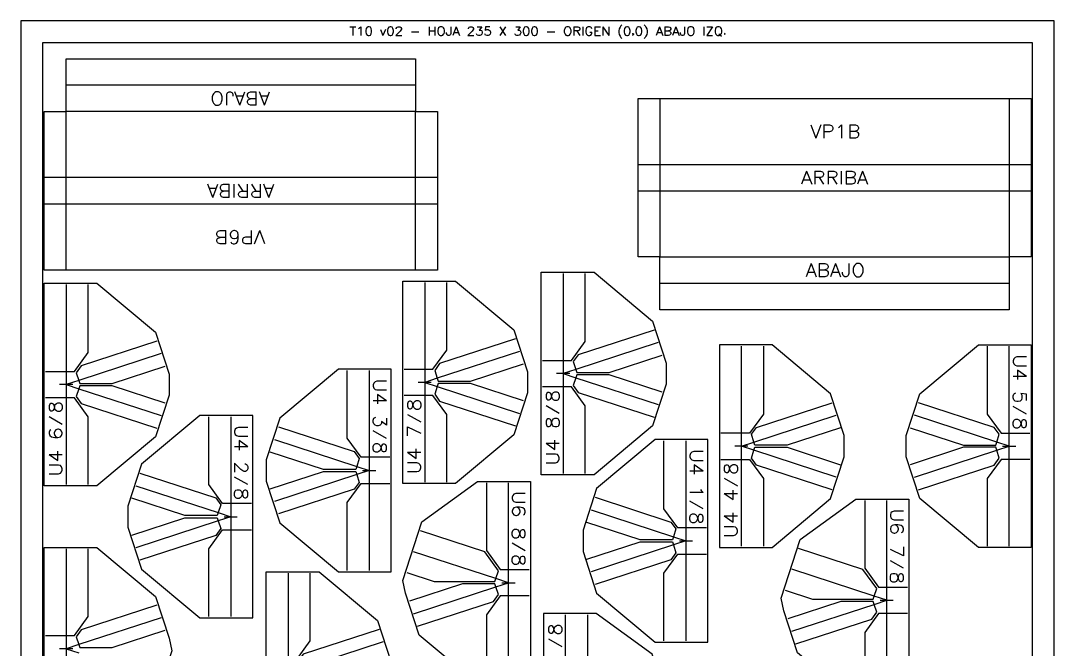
# Model space of a CAD drawing. Extents: x 0 to 235, y 0 to 300.
# Drawn here: x 0 to 235, y 157.2 to 300 of the extents above; entities that cross this region are included whole.
import ezdxf

# ---------------------------------------------------------------- set-up
doc = ezdxf.new("R2010")
doc.units = 0
for name, color, linetype in [('CORTE', 1, 'Continuous'), ('EJE', 4, 'Continuous'), ('PLIEGUE', 3, 'Continuous'), ('RANURA', 6, 'Continuous'), ('REFERENCIA', 8, 'Continuous'), ('ROTULO', 5, 'Continuous')]:
    doc.layers.add(name, color=color, linetype=linetype)

msp = doc.modelspace()

# ---------------------------------------------------------------- linework, layer by layer
at = {"layer": 'CORTE', "color": 1, "linetype": 'CONTINUOUS'}
for points in [[(89.75, 243.35), (10.35, 243.35), (5.35, 243.35), (5.35, 258.35), (5.35, 264.35), (5.35, 279.35), (10.35, 279.35), (10.35, 291.35), (89.75, 291.35), (89.75, 279.35), (94.75, 279.35), (94.75, 264.35), (94.75, 258.35), (94.75, 243.35)], [(145.35, 282.35), (224.75, 282.35), (229.75, 282.35), (229.75, 267.35), (229.75, 261.35), (229.75, 246.35), (224.75, 246.35), (224.75, 234.35), (145.35, 234.35), (145.35, 246.35), (140.35, 246.35), (140.35, 261.35), (140.35, 267.35), (140.35, 282.35)], [(130.35, 242.85), (143.65, 231.75), (146.75, 222.25), (146.75, 217.45), (143.65, 207.95), (130.35, 196.85), (118.35, 196.85), (118.35, 242.85)], [(17.35, 240.35), (30.65, 229.25), (33.75, 219.75), (33.75, 214.95), (30.65, 205.45), (17.35, 194.35), (5.35, 194.35), (5.35, 240.35)], [(98.85, 240.85), (112.15, 229.75), (115.25, 220.25), (115.25, 215.45), (112.15, 205.95), (98.85, 194.85), (86.85, 194.85), (86.85, 240.85)], [(170.85, 180.35), (184.15, 191.45), (187.25, 200.95), (187.25, 205.75), (184.15, 215.25), (170.85, 226.35), (158.85, 226.35), (158.85, 180.35)], [(217.75, 180.35), (204.45, 191.45), (201.35, 200.95), (201.35, 205.75), (204.45, 215.25), (217.75, 226.35), (229.75, 226.35), (229.75, 180.35)], [(72.25, 220.85), (58.95, 209.75), (55.85, 200.25), (55.85, 195.45), (58.95, 185.95), (72.25, 174.85), (84.25, 174.85), (84.25, 220.85)], [(40.75, 210.35), (27.45, 199.25), (24.35, 189.75), (24.35, 184.95), (27.45, 175.45), (40.75, 164.35), (52.75, 164.35), (52.75, 210.35)], [(144.25, 204.85), (130.95, 193.75), (127.85, 184.25), (127.85, 179.45), (130.95, 169.95), (144.25, 158.85), (156.25, 158.85), (156.25, 204.85)], [(103.8943, 149.35), (90.5943, 160.45), (87.4943, 169.95), (86.8943, 172.85), (91.1943, 186.15), (103.8943, 195.35), (115.8943, 195.35), (115.8943, 149.35)], [(189.8943, 145.35), (176.5943, 156.45), (173.4943, 165.95), (172.8943, 168.85), (177.1943, 182.15), (189.8943, 191.35), (201.8943, 191.35), (201.8943, 145.35)], [(17.35, 180.35), (30.65, 169.25), (33.75, 159.75), (34.35, 156.85), (30.05, 143.55), (17.35, 134.35), (5.35, 134.35), (5.35, 180.35)], [(67.85, 174.85), (81.15, 163.75), (84.25, 154.25), (84.85, 151.35), (80.55, 138.05), (67.85, 128.85), (55.85, 128.85), (55.85, 174.85)], [(130.85, 119.35), (144.15, 130.45), (147.25, 139.95), (147.85, 142.85), (143.55, 156.15), (130.85, 165.35), (118.85, 165.35), (118.85, 119.35)]]:
    msp.add_lwpolyline(points, close=True, dxfattribs=at)
at = {"layer": 'EJE', "color": 4, "linetype": 'CONTINUOUS'}
for p, q in [((123.35, 242.55), (123.35, 222.85)), ((10.35, 240.05), (10.35, 220.35)), ((91.85, 240.55), (91.85, 220.85)), ((144.9202, 226.8903), (126.2019, 220.7808)), ((163.85, 206.35), (163.85, 226.05)), ((224.75, 206.35), (224.75, 226.05)), ((31.9202, 224.3903), (13.2019, 218.2808)), ((113.4202, 224.8903), (94.7019, 218.7808)), ((118.65, 222.85), (123.35, 222.85)), ((5.65, 220.35), (10.35, 220.35)), ((79.25, 220.55), (79.25, 200.85)), ((87.15, 220.85), (91.85, 220.85)), ((94.7019, 218.7808), (91.85, 217.85)), ((123.35, 219.85), (121.85, 219.85)), ((126.2019, 220.7808), (123.35, 219.85)), ((124.85, 219.85), (123.35, 219.85)), ((123.35, 219.85), (126.2019, 218.9192)), ((126.2019, 218.9192), (144.9202, 212.8097)), ((10.35, 217.35), (8.85, 217.35)), ((13.2019, 218.2808), (10.35, 217.35)), ((11.85, 217.35), (10.35, 217.35)), ((10.35, 217.35), (13.2019, 216.4192)), ((13.2019, 216.4192), (31.9202, 210.3097)), ((91.85, 217.85), (90.35, 217.85)), ((93.35, 217.85), (91.85, 217.85)), ((91.85, 217.85), (94.7019, 216.9192)), ((94.7019, 216.9192), (113.4202, 210.8097)), ((123.35, 216.85), (118.65, 216.85)), ((123.35, 216.85), (123.35, 197.15)), ((10.35, 214.35), (5.65, 214.35)), ((10.35, 214.35), (10.35, 194.65)), ((91.85, 214.85), (87.15, 214.85)), ((91.85, 214.85), (91.85, 195.15)), ((47.75, 210.05), (47.75, 190.35)), ((166.7019, 204.2808), (185.4202, 210.3903)), ((221.8981, 204.2808), (203.1798, 210.3903)), ((57.6798, 204.8903), (76.3981, 198.7808)), ((151.25, 204.55), (151.25, 184.85)), ((163.85, 206.35), (159.15, 206.35)), ((224.75, 206.35), (229.45, 206.35)), ((163.85, 203.35), (162.35, 203.35)), ((163.85, 203.35), (166.7019, 204.2808)), ((166.7019, 202.4192), (163.85, 203.35)), ((165.35, 203.35), (163.85, 203.35)), ((185.4202, 196.3097), (166.7019, 202.4192)), ((203.1798, 196.3097), (221.8981, 202.4192)), ((224.75, 203.35), (221.8981, 204.2808)), ((221.8981, 202.4192), (224.75, 203.35)), ((223.25, 203.35), (224.75, 203.35)), ((224.75, 203.35), (226.25, 203.35)), ((83.95, 200.85), (79.25, 200.85)), ((159.15, 200.35), (163.85, 200.35)), ((163.85, 180.65), (163.85, 200.35)), ((224.75, 180.65), (224.75, 200.35)), ((229.45, 200.35), (224.75, 200.35)), ((76.3981, 198.7808), (79.25, 197.85)), ((79.25, 197.85), (76.3981, 196.9192)), ((77.75, 197.85), (79.25, 197.85)), ((79.25, 197.85), (80.75, 197.85)), ((76.3981, 196.9192), (57.6798, 190.8097)), ((110.8943, 175.35), (110.8943, 195.05)), ((26.1798, 194.3903), (44.8981, 188.2808)), ((79.25, 194.85), (79.25, 175.15)), ((79.25, 194.85), (83.95, 194.85)), ((52.45, 190.35), (47.75, 190.35)), ((196.8943, 171.35), (196.8943, 191.05)), ((44.8981, 188.2808), (47.75, 187.35)), ((129.6798, 188.8903), (148.3981, 182.7808)), ((44.8981, 186.4192), (26.1798, 180.3097)), ((47.75, 187.35), (44.8981, 186.4192)), ((46.25, 187.35), (47.75, 187.35)), ((47.75, 187.35), (49.25, 187.35)), ((47.75, 184.35), (47.75, 164.65)), ((47.75, 184.35), (52.45, 184.35)), ((155.95, 184.85), (151.25, 184.85)), ((148.3981, 182.7808), (151.25, 181.85)), ((151.25, 181.85), (148.3981, 180.9192)), ((149.75, 181.85), (151.25, 181.85)), ((151.25, 181.85), (152.75, 181.85)), ((10.35, 180.05), (10.35, 160.35)), ((108.0423, 173.2808), (89.3241, 179.3903)), ((148.3981, 180.9192), (129.6798, 174.8097)), ((151.25, 178.85), (151.25, 159.15)), ((151.25, 178.85), (155.95, 178.85)), ((60.85, 174.55), (60.85, 154.85)), ((110.8943, 175.35), (115.5943, 175.35)), ((194.0423, 169.2808), (175.3241, 175.3903)), ((110.8943, 172.35), (108.0423, 173.2808)), ((108.0423, 171.4192), (110.8943, 172.35)), ((109.3943, 172.35), (110.8943, 172.35)), ((110.8943, 172.35), (112.3943, 172.35)), ((89.324, 165.3097), (108.0423, 171.4192)), ((110.8943, 149.65), (110.8943, 169.35)), ((115.5943, 169.35), (110.8943, 169.35)), ((196.8943, 168.35), (194.0423, 169.2808)), ((196.8943, 171.35), (201.5943, 171.35)), ((175.324, 161.3097), (194.0423, 167.4192)), ((194.0423, 167.4192), (196.8943, 168.35)), ((195.3943, 168.35), (196.8943, 168.35)), ((196.8943, 168.35), (198.3943, 168.35)), ((123.85, 145.35), (123.85, 165.05)), ((196.8943, 145.65), (196.8943, 165.35)), ((201.5943, 165.35), (196.8943, 165.35)), ((31.9202, 164.3903), (13.2019, 158.2808)), ((5.65, 160.35), (10.35, 160.35)), ((13.2019, 158.2808), (10.35, 157.35)), ((82.4202, 158.8903), (63.7019, 152.7808)), ((10.35, 157.35), (8.85, 157.35)), ((11.85, 157.35), (10.35, 157.35)), ((10.35, 157.35), (13.2019, 156.4192))]:
    msp.add_line(p, q, dxfattribs=at)
for points in [[(123.35, 222.85), (125.2177, 222.85), (128.35, 227.1672), (128.35, 242.55)], [(10.35, 220.35), (12.2177, 220.35), (15.35, 224.6672), (15.35, 240.05)], [(91.85, 220.85), (93.7177, 220.85), (96.85, 225.1672), (96.85, 240.55)], [(143.9896, 229.7423), (126.7547, 224.117), (125.6224, 222.5564), (126.2019, 220.7808)], [(30.9896, 227.2423), (13.7547, 221.617), (12.6224, 220.0564), (13.2019, 218.2808)], [(112.4896, 227.7423), (95.2547, 222.117), (94.1224, 220.5564), (94.7019, 218.7808)], [(168.85, 226.05), (168.85, 210.6672), (165.7177, 206.35), (163.85, 206.35)], [(219.75, 226.05), (219.75, 210.6672), (222.8823, 206.35), (224.75, 206.35)], [(126.2019, 220.7808), (126.4242, 220.1), (133.7846, 220.1), (145.8509, 224.0383)], [(13.2019, 218.2808), (13.4242, 217.6), (20.7846, 217.6), (32.8509, 221.5383)], [(94.7019, 218.7808), (94.9242, 218.1), (102.2846, 218.1), (114.3509, 222.0383)], [(123.35, 222.85), (123.35, 221.35), (123.35, 219.85)], [(10.35, 220.35), (10.35, 218.85), (10.35, 217.35)], [(79.25, 200.85), (77.3823, 200.85), (74.25, 205.1672), (74.25, 220.55)], [(91.85, 220.85), (91.85, 219.35), (91.85, 217.85)], [(123.35, 219.85), (123.35, 218.35), (123.35, 216.85)], [(126.2019, 218.9192), (125.6224, 217.1436), (126.7547, 215.583), (143.9896, 209.9577)], [(145.8509, 215.6617), (133.7846, 219.6), (126.4242, 219.6), (126.2019, 218.9192)], [(10.35, 217.35), (10.35, 215.85), (10.35, 214.35)], [(13.2019, 216.4192), (12.6224, 214.6436), (13.7547, 213.083), (30.9896, 207.4577)], [(32.8509, 213.1617), (20.7846, 217.1), (13.4242, 217.1), (13.2019, 216.4192)], [(91.85, 217.85), (91.85, 216.35), (91.85, 214.85)], [(94.7019, 216.9192), (94.1224, 215.1436), (95.2547, 213.583), (112.4896, 207.9577)], [(114.3509, 213.6617), (102.2846, 217.6), (94.9242, 217.6), (94.7019, 216.9192)], [(128.35, 197.15), (128.35, 212.5328), (125.2177, 216.85), (123.35, 216.85)], [(15.35, 194.65), (15.35, 210.0328), (12.2177, 214.35), (10.35, 214.35)], [(96.85, 195.15), (96.85, 210.5328), (93.7177, 214.85), (91.85, 214.85)], [(166.7019, 204.2808), (166.1224, 206.0564), (167.2547, 207.617), (184.4896, 213.2423)], [(221.8981, 204.2808), (222.4776, 206.0564), (221.3453, 207.617), (204.1104, 213.2423)], [(47.75, 190.35), (45.8823, 190.35), (42.75, 194.6672), (42.75, 210.05)], [(58.6104, 207.7423), (75.8453, 202.117), (76.9776, 200.5564), (76.3981, 198.7808)], [(186.3509, 207.5383), (174.2846, 203.6), (166.9242, 203.6), (166.7019, 204.2808)], [(202.2491, 207.5383), (214.3154, 203.6), (221.6758, 203.6), (221.8981, 204.2808)], [(151.25, 184.85), (149.3823, 184.85), (146.25, 189.1672), (146.25, 204.55)], [(163.85, 203.35), (163.85, 204.85), (163.85, 206.35)], [(224.75, 203.35), (224.75, 204.85), (224.75, 206.35)], [(163.85, 200.35), (163.85, 201.85), (163.85, 203.35)], [(184.4896, 193.4577), (167.2547, 199.083), (166.1224, 200.6436), (166.7019, 202.4192)], [(166.7019, 202.4192), (166.9242, 203.1), (174.2846, 203.1), (186.3509, 199.1617)], [(221.8981, 202.4192), (221.6758, 203.1), (214.3154, 203.1), (202.2491, 199.1617)], [(204.1104, 193.4577), (221.3453, 199.083), (222.4776, 200.6436), (221.8981, 202.4192)], [(224.75, 200.35), (224.75, 201.85), (224.75, 203.35)], [(76.3981, 198.7808), (76.1758, 198.1), (68.8154, 198.1), (56.7491, 202.0383)], [(79.25, 200.85), (79.25, 199.35), (79.25, 197.85)], [(163.85, 200.35), (165.7177, 200.35), (168.85, 196.0328), (168.85, 180.65)], [(224.75, 200.35), (222.8823, 200.35), (219.75, 196.0328), (219.75, 180.65)], [(56.7491, 193.6617), (68.8154, 197.6), (76.1758, 197.6), (76.3981, 196.9192)], [(79.25, 197.85), (79.25, 196.35), (79.25, 194.85)], [(27.1104, 197.2423), (44.3453, 191.617), (45.4776, 190.0564), (44.8981, 188.2808)], [(76.3981, 196.9192), (76.9776, 195.1436), (75.8453, 193.583), (58.6104, 187.9577)], [(105.8943, 195.05), (105.8943, 179.6672), (109.0266, 175.35), (110.8943, 175.35)], [(74.25, 175.15), (74.25, 190.5328), (77.3823, 194.85), (79.25, 194.85)], [(44.8981, 188.2808), (44.6758, 187.6), (37.3154, 187.6), (25.2491, 191.5383)], [(47.75, 190.35), (47.75, 188.85), (47.75, 187.35)], [(130.6104, 191.7423), (147.8453, 186.117), (148.9776, 184.5564), (148.3981, 182.7808)], [(191.8943, 191.05), (191.8943, 175.6672), (195.0266, 171.35), (196.8943, 171.35)], [(25.2491, 183.1617), (37.3154, 187.1), (44.6758, 187.1), (44.8981, 186.4192)], [(44.8981, 186.4192), (45.4776, 184.6436), (44.3453, 183.083), (27.1104, 177.4577)], [(47.75, 187.35), (47.75, 185.85), (47.75, 184.35)], [(148.3981, 182.7808), (148.1758, 182.1), (140.8154, 182.1), (128.7491, 186.0383)], [(42.75, 164.65), (42.75, 180.0328), (45.8823, 184.35), (47.75, 184.35)], [(108.0423, 173.2808), (108.6219, 175.0564), (105.4896, 179.3736), (90.8623, 184.1478)], [(151.25, 184.85), (151.25, 183.35), (151.25, 181.85)], [(128.7491, 177.6617), (140.8154, 181.6), (148.1758, 181.6), (148.3981, 180.9192)], [(151.25, 181.85), (151.25, 180.35), (151.25, 178.85)], [(10.35, 160.35), (12.2177, 160.35), (15.35, 164.6672), (15.35, 180.05)], [(148.3981, 180.9192), (148.9776, 179.1436), (147.8453, 177.583), (130.6104, 171.9577)], [(146.25, 159.15), (146.25, 174.5328), (149.3823, 178.85), (151.25, 178.85)], [(194.0423, 169.2808), (194.6219, 171.0564), (191.4896, 175.3736), (176.8623, 180.1478)], [(60.85, 154.85), (62.7177, 154.85), (65.85, 159.1672), (65.85, 174.55)], [(87.7859, 174.6327), (94.0138, 172.6), (107.8201, 172.6), (108.0423, 173.2808)], [(110.8943, 172.35), (110.8943, 173.85), (110.8943, 175.35)], [(108.0423, 171.4192), (107.8201, 172.1), (100.4596, 172.1), (88.3934, 168.1617)], [(110.8943, 169.35), (110.8943, 170.85), (110.8943, 172.35)], [(90.2547, 162.4577), (107.4896, 168.083), (108.6219, 169.6436), (108.0423, 171.4192)], [(110.8943, 169.35), (109.0266, 169.35), (105.8943, 165.0328), (105.8943, 149.65)], [(173.7859, 170.6327), (180.0138, 168.6), (193.8201, 168.6), (194.0423, 169.2808)], [(196.8943, 168.35), (196.8943, 169.85), (196.8943, 171.35)], [(30.9896, 167.2423), (13.7547, 161.617), (12.6224, 160.0564), (13.2019, 158.2808)], [(194.0423, 167.4192), (193.8201, 168.1), (186.4596, 168.1), (174.3934, 164.1617)], [(176.2547, 158.4577), (193.4896, 164.083), (194.6219, 165.6436), (194.0423, 167.4192)], [(196.8943, 165.35), (196.8943, 166.85), (196.8943, 168.35)], [(128.85, 165.05), (128.85, 149.6672), (125.7177, 145.35), (123.85, 145.35)], [(196.8943, 165.35), (195.0266, 165.35), (191.8943, 161.0328), (191.8943, 145.65)], [(10.35, 160.35), (10.35, 158.85), (10.35, 157.35)], [(13.2019, 158.2808), (13.4242, 157.6), (20.7846, 157.6), (32.8509, 161.5383)], [(81.4896, 161.7423), (64.2547, 156.117), (63.1224, 154.5564), (63.7019, 152.7808)], [(10.35, 157.35), (10.35, 155.85), (10.35, 154.35)]]:
    msp.add_lwpolyline(points, dxfattribs=at)
at = {"layer": 'PLIEGUE', "color": 3, "linetype": 'CONTINUOUS'}
for p, q in [((89.75, 285.35), (10.35, 285.35)), ((145.35, 282.35), (145.35, 267.35)), ((224.75, 282.35), (224.75, 267.35)), ((89.75, 279.35), (10.35, 279.35)), ((10.35, 264.35), (10.35, 279.35)), ((89.75, 264.35), (89.75, 279.35)), ((145.35, 267.35), (224.75, 267.35)), ((145.35, 267.35), (145.35, 261.35)), ((224.75, 267.35), (224.75, 261.35)), ((89.75, 264.35), (10.35, 264.35)), ((10.35, 258.35), (10.35, 264.35)), ((89.75, 258.35), (89.75, 264.35)), ((145.35, 261.35), (224.75, 261.35)), ((145.35, 261.35), (145.35, 246.35)), ((224.75, 261.35), (224.75, 246.35)), ((89.75, 258.35), (10.35, 258.35)), ((10.35, 243.35), (10.35, 258.35)), ((89.75, 243.35), (89.75, 258.35)), ((145.35, 246.35), (224.75, 246.35)), ((145.35, 240.35), (224.75, 240.35))]:
    msp.add_line(p, q, dxfattribs=at)
at = {"layer": 'RANURA', "color": 6, "linetype": 'CONTINUOUS'}
for p, q in [((140.35, 267.35), (145.35, 267.35)), ((224.75, 267.35), (229.75, 267.35)), ((10.35, 264.35), (5.35, 264.35)), ((94.75, 264.35), (89.75, 264.35)), ((140.35, 261.35), (145.35, 261.35)), ((224.75, 261.35), (229.75, 261.35)), ((10.35, 258.35), (5.35, 258.35)), ((94.75, 258.35), (89.75, 258.35))]:
    msp.add_line(p, q, dxfattribs=at)
at = {"layer": 'REFERENCIA', "color": 8, "linetype": 'CONTINUOUS'}
for p, q in [((74.8333, 298.6429), (76.1667, 298.6429)), ((75.5, 298.6429), (75.5, 296.6429)), ((92.8333, 298.6429), (92.8333, 296.6429)), ((94.1667, 298.6429), (94.1667, 296.6429)), ((99.0238, 298.6429), (98.2619, 296.6429)), ((99.0238, 298.6429), (99.7857, 296.6429)), ((108.9286, 298.6429), (110.2619, 296.6429)), ((110.2619, 298.6429), (108.9286, 296.6429)), ((125.7857, 298.6429), (125.7857, 296.6429)), ((127.7857, 298.6429), (127.7857, 296.6429)), ((130.5476, 298.6429), (130.5476, 296.6429)), ((130.5476, 298.6429), (131.7857, 298.6429)), ((132.3571, 298.6429), (132.3571, 296.6429)), ((132.3571, 298.6429), (133.6905, 296.6429)), ((133.6905, 298.6429), (133.6905, 296.6429)), ((145.2143, 298.6429), (144.4524, 296.6429)), ((145.2143, 298.6429), (145.9762, 296.6429)), ((146.4524, 298.6429), (146.4524, 296.6429)), ((148.9286, 298.6429), (148.1667, 296.6429)), ((148.9286, 298.6429), (149.6905, 296.6429)), ((155.3095, 298.6429), (155.3095, 296.6429)), ((157.3095, 298.6429), (155.9762, 296.6429)), ((155.9762, 298.6429), (157.3095, 298.6429)), ((81.7857, 297.9762), (82.3571, 296.6429)), ((82.9286, 297.9762), (82.3571, 296.6429)), ((88.8333, 297.5), (90.5476, 297.5)), ((92.8333, 297.6905), (94.1667, 297.6905)), ((98.5476, 297.3095), (99.5, 297.3095)), ((119.6905, 297.5), (121.4048, 297.5)), ((126.4524, 297.6905), (127.119, 296.6429)), ((129.4048, 297.4048), (129.881, 297.4048)), ((130.5476, 297.6905), (131.3095, 297.6905)), ((130.5476, 296.6429), (131.7857, 296.6429)), ((144.7381, 297.3095), (145.6905, 297.3095)), ((148.4524, 297.3095), (149.4048, 297.3095)), ((155.9762, 296.6429), (157.3095, 296.6429)), ((158.7381, 297.0238), (159.3095, 296.4524))]:
    msp.add_line(p, q, dxfattribs=at)
for points in [[(0, 0), (235, 0), (235, 300), (0, 300), (0, 0)], [(76.8333, 298.2619), (77.0238, 298.3571), (77.3095, 298.6429), (77.3095, 296.6429)], [(79.0238, 298.6429), (78.7381, 298.5476), (78.5476, 298.2619), (78.4524, 297.7857), (78.4524, 297.5), (78.5476, 297.0238), (78.7381, 296.7381), (79.0238, 296.6429), (79.2143, 296.6429), (79.5, 296.7381), (79.6905, 297.0238), (79.7857, 297.5), (79.7857, 297.7857), (79.6905, 298.2619), (79.5, 298.5476), (79.2143, 298.6429), (79.0238, 298.6429)], [(83.9762, 298.6429), (83.6905, 298.5476), (83.5, 298.2619), (83.4048, 297.7857), (83.4048, 297.5), (83.5, 297.0238), (83.6905, 296.7381), (83.9762, 296.6429), (84.1667, 296.6429), (84.4524, 296.7381), (84.6429, 297.0238), (84.7381, 297.5), (84.7381, 297.7857), (84.6429, 298.2619), (84.4524, 298.5476), (84.1667, 298.6429), (83.9762, 298.6429)], [(85.4048, 298.1667), (85.4048, 298.2619), (85.5, 298.4524), (85.5952, 298.5476), (85.7857, 298.6429), (86.1667, 298.6429), (86.3571, 298.5476), (86.4524, 298.4524), (86.5476, 298.2619), (86.5476, 298.0714), (86.4524, 297.881), (86.2619, 297.5952), (85.3095, 296.6429), (86.6429, 296.6429)], [(95.4048, 298.6429), (95.2143, 298.5476), (95.0238, 298.3571), (94.9286, 298.1667), (94.8333, 297.881), (94.8333, 297.4048), (94.9286, 297.119), (95.0238, 296.9286), (95.2143, 296.7381), (95.4048, 296.6429), (95.7857, 296.6429), (95.9762, 296.7381), (96.1667, 296.9286), (96.2619, 297.119), (96.3571, 297.4048), (96.3571, 297.881), (96.2619, 298.1667), (96.1667, 298.3571), (95.9762, 298.5476), (95.7857, 298.6429), (95.4048, 298.6429)], [(97.7857, 298.6429), (97.7857, 297.119), (97.6905, 296.8333), (97.5952, 296.7381), (97.4048, 296.6429), (97.2143, 296.6429), (97.0238, 296.7381), (96.9286, 296.8333), (96.8333, 297.119), (96.8333, 297.3095)], [(101.7857, 298.1667), (101.7857, 298.2619), (101.881, 298.4524), (101.9762, 298.5476), (102.1667, 298.6429), (102.5476, 298.6429), (102.7381, 298.5476), (102.8333, 298.4524), (102.9286, 298.2619), (102.9286, 298.0714), (102.8333, 297.881), (102.6429, 297.5952), (101.6905, 296.6429), (103.0238, 296.6429)], [(103.7857, 298.6429), (104.8333, 298.6429), (104.2619, 297.881), (104.5476, 297.881), (104.7381, 297.7857), (104.8333, 297.6905), (104.9286, 297.4048), (104.9286, 297.2143), (104.8333, 296.9286), (104.6429, 296.7381), (104.3571, 296.6429), (104.0714, 296.6429), (103.7857, 296.7381), (103.6905, 296.8333), (103.5952, 297.0238)], [(106.6429, 298.6429), (105.6905, 298.6429), (105.5952, 297.7857), (105.6905, 297.881), (105.9762, 297.9762), (106.2619, 297.9762), (106.5476, 297.881), (106.7381, 297.6905), (106.8333, 297.4048), (106.8333, 297.2143), (106.7381, 296.9286), (106.5476, 296.7381), (106.2619, 296.6429), (105.9762, 296.6429), (105.6905, 296.7381), (105.5952, 296.8333), (105.5, 297.0238)], [(112.5476, 298.6429), (113.5952, 298.6429), (113.0238, 297.881), (113.3095, 297.881), (113.5, 297.7857), (113.5952, 297.6905), (113.6905, 297.4048), (113.6905, 297.2143), (113.5952, 296.9286), (113.4048, 296.7381), (113.119, 296.6429), (112.8333, 296.6429), (112.5476, 296.7381), (112.4524, 296.8333), (112.3571, 297.0238)], [(114.8333, 298.6429), (114.5476, 298.5476), (114.3571, 298.2619), (114.2619, 297.7857), (114.2619, 297.5), (114.3571, 297.0238), (114.5476, 296.7381), (114.8333, 296.6429), (115.0238, 296.6429), (115.3095, 296.7381), (115.5, 297.0238), (115.5952, 297.5), (115.5952, 297.7857), (115.5, 298.2619), (115.3095, 298.5476), (115.0238, 298.6429), (114.8333, 298.6429)], [(116.7381, 298.6429), (116.4524, 298.5476), (116.2619, 298.2619), (116.1667, 297.7857), (116.1667, 297.5), (116.2619, 297.0238), (116.4524, 296.7381), (116.7381, 296.6429), (116.9286, 296.6429), (117.2143, 296.7381), (117.4048, 297.0238), (117.5, 297.5), (117.5, 297.7857), (117.4048, 298.2619), (117.2143, 298.5476), (116.9286, 298.6429), (116.7381, 298.6429)], [(124.1667, 298.6429), (123.9762, 298.5476), (123.7857, 298.3571), (123.6905, 298.1667), (123.5952, 297.881), (123.5952, 297.4048), (123.6905, 297.119), (123.7857, 296.9286), (123.9762, 296.7381), (124.1667, 296.6429), (124.5476, 296.6429), (124.7381, 296.7381), (124.9286, 296.9286), (125.0238, 297.119), (125.119, 297.4048), (125.119, 297.881), (125.0238, 298.1667), (124.9286, 298.3571), (124.7381, 298.5476), (124.5476, 298.6429), (124.1667, 298.6429)], [(125.7857, 298.6429), (126.6429, 298.6429), (126.9286, 298.5476), (127.0238, 298.4524), (127.119, 298.2619), (127.119, 298.0714), (127.0238, 297.881), (126.9286, 297.7857), (126.6429, 297.6905), (125.7857, 297.6905)], [(129.881, 298.1667), (129.7857, 298.3571), (129.5952, 298.5476), (129.4048, 298.6429), (129.0238, 298.6429), (128.8333, 298.5476), (128.6429, 298.3571), (128.5476, 298.1667), (128.4524, 297.881), (128.4524, 297.4048), (128.5476, 297.119), (128.6429, 296.9286), (128.8333, 296.7381), (129.0238, 296.6429), (129.4048, 296.6429), (129.5952, 296.7381), (129.7857, 296.9286), (129.881, 297.119), (129.881, 297.4048)], [(136.6429, 299.0238), (136.4524, 298.8333), (136.2619, 298.5476), (136.0714, 298.1667), (135.9762, 297.6905), (135.9762, 297.3095), (136.0714, 296.8333), (136.2619, 296.4524), (136.4524, 296.1667), (136.6429, 295.9762)], [(137.7857, 298.6429), (137.5, 298.5476), (137.3095, 298.2619), (137.2143, 297.7857), (137.2143, 297.5), (137.3095, 297.0238), (137.5, 296.7381), (137.7857, 296.6429), (137.9762, 296.6429), (138.2619, 296.7381), (138.4524, 297.0238), (138.5476, 297.5), (138.5476, 297.7857), (138.4524, 298.2619), (138.2619, 298.5476), (137.9762, 298.6429), (137.7857, 298.6429)], [(140.4524, 298.6429), (140.1667, 298.5476), (139.9762, 298.2619), (139.881, 297.7857), (139.881, 297.5), (139.9762, 297.0238), (140.1667, 296.7381), (140.4524, 296.6429), (140.6429, 296.6429), (140.9286, 296.7381), (141.119, 297.0238), (141.2143, 297.5), (141.2143, 297.7857), (141.119, 298.2619), (140.9286, 298.5476), (140.6429, 298.6429), (140.4524, 298.6429)], [(141.7857, 299.0238), (141.9762, 298.8333), (142.1667, 298.5476), (142.3571, 298.1667), (142.4524, 297.6905), (142.4524, 297.3095), (142.3571, 296.8333), (142.1667, 296.4524), (141.9762, 296.1667), (141.7857, 295.9762)], [(146.4524, 298.6429), (147.3095, 298.6429), (147.5952, 298.5476), (147.6905, 298.4524), (147.7857, 298.2619), (147.7857, 298.0714), (147.6905, 297.881), (147.5952, 297.7857), (147.3095, 297.6905)], [(150.9286, 298.6429), (150.9286, 297.119), (150.8333, 296.8333), (150.7381, 296.7381), (150.5476, 296.6429), (150.3571, 296.6429), (150.1667, 296.7381), (150.0714, 296.8333), (149.9762, 297.119), (149.9762, 297.3095)], [(152.1667, 298.6429), (151.9762, 298.5476), (151.7857, 298.3571), (151.6905, 298.1667), (151.5952, 297.881), (151.5952, 297.4048), (151.6905, 297.119), (151.7857, 296.9286), (151.9762, 296.7381), (152.1667, 296.6429), (152.5476, 296.6429), (152.7381, 296.7381), (152.9286, 296.9286), (153.0238, 297.119), (153.119, 297.4048), (153.119, 297.881), (153.0238, 298.1667), (152.9286, 298.3571), (152.7381, 298.5476), (152.5476, 298.6429), (152.1667, 298.6429)], [(158.4524, 298.6429), (158.2619, 298.5476), (158.0714, 298.3571), (157.9762, 298.1667), (157.881, 297.881), (157.881, 297.4048), (157.9762, 297.119), (158.0714, 296.9286), (158.2619, 296.7381), (158.4524, 296.6429), (158.8333, 296.6429), (159.0238, 296.7381), (159.2143, 296.9286), (159.3095, 297.119), (159.4048, 297.4048), (159.4048, 297.881), (159.3095, 298.1667), (159.2143, 298.3571), (159.0238, 298.5476), (158.8333, 298.6429), (158.4524, 298.6429)], [(139.3095, 297.0238), (139.2143, 296.9286), (139.119, 297.0238), (139.2143, 297.119), (139.3095, 297.0238), (139.3095, 296.8333), (139.119, 296.6429)], [(146.4524, 297.6905), (147.3095, 297.6905), (147.5952, 297.5952), (147.6905, 297.5), (147.7857, 297.3095), (147.7857, 297.0238), (147.6905, 296.8333), (147.5952, 296.7381), (147.3095, 296.6429), (146.4524, 296.6429)], [(160.0714, 297.119), (159.9762, 297.0238), (160.0714, 296.9286), (160.1667, 297.0238), (160.0714, 297.119)], [(5, 5), (230, 5), (230, 295), (5, 295), (5, 5)]]:
    msp.add_lwpolyline(points, dxfattribs=at)
at = {"layer": 'ROTULO', "color": 5, "linetype": 'CONTINUOUS'}
for p, q in [((49.8357, 280.85), (48.6929, 283.85)), ((50.55, 282.85), (49.1214, 282.85)), ((49.8357, 280.85), (50.9786, 283.85)), ((53.55, 280.85), (53.55, 283.85)), ((55.4071, 280.85), (54.2643, 283.85)), ((56.1214, 282.85), (54.6929, 282.85)), ((55.4071, 280.85), (56.55, 283.85)), ((179.6214, 276.35), (180.7643, 273.35)), ((181.9071, 276.35), (180.7643, 273.35)), ((182.6214, 276.35), (182.6214, 273.35)), ((188.4786, 276.35), (188.4786, 273.35)), ((178.6929, 265.85), (177.55, 262.85)), ((178.6929, 265.85), (179.8357, 262.85)), ((180.55, 265.85), (180.55, 262.85)), ((183.55, 265.85), (183.55, 262.85)), ((186.55, 265.85), (186.55, 262.85)), ((187.6929, 265.85), (187.6929, 262.85)), ((191.4071, 265.85), (190.2643, 262.85)), ((191.4071, 265.85), (192.55, 262.85)), ((177.9786, 263.85), (179.4071, 263.85)), ((181.55, 264.4214), (182.55, 262.85)), ((184.55, 264.4214), (185.55, 262.85)), ((190.6929, 263.85), (192.1214, 263.85)), ((43.6929, 259.85), (42.55, 262.85)), ((44.4071, 261.85), (42.9786, 261.85)), ((43.6929, 259.85), (44.8357, 262.85)), ((47.4071, 259.85), (47.4071, 262.85)), ((48.55, 259.85), (48.55, 262.85)), ((50.55, 261.2786), (49.55, 262.85)), ((51.55, 259.85), (51.55, 262.85)), ((53.55, 261.2786), (52.55, 262.85)), ((54.55, 259.85), (54.55, 262.85)), ((56.4071, 259.85), (55.2643, 262.85)), ((57.1214, 261.85), (55.6929, 261.85)), ((56.4071, 259.85), (57.55, 262.85)), ((46.6214, 249.35), (46.6214, 252.35)), ((52.4786, 249.35), (52.4786, 252.35)), ((53.1929, 249.35), (54.3357, 252.35)), ((55.4786, 249.35), (54.3357, 252.35)), ((179.6929, 244.85), (178.55, 241.85)), ((179.6929, 244.85), (180.8357, 241.85)), ((181.55, 244.85), (181.55, 241.85)), ((185.2643, 244.85), (184.1214, 241.85)), ((185.2643, 244.85), (186.4071, 241.85)), ((178.9786, 242.85), (180.4071, 242.85)), ((184.55, 242.85), (185.9786, 242.85)), ((228.65, 219.1929), (225.65, 219.1929)), ((83.15, 213.6929), (80.15, 213.6929)), ((119.45, 212.5786), (122.45, 210.8643)), ((228.65, 210.6214), (225.65, 212.3357)), ((6.45, 210.0786), (9.45, 208.3643)), ((87.95, 210.5786), (90.95, 208.8643)), ((83.15, 205.1214), (80.15, 206.8357)), ((87.95, 207.7214), (90.95, 206.2929)), ((87.95, 205.7214), (87.95, 207.7214)), ((51.65, 203.1929), (48.65, 203.1929)), ((119.45, 204.0071), (122.45, 204.0071)), ((6.45, 201.5071), (9.45, 201.5071)), ((87.95, 202.0071), (90.95, 202.0071)), ((155.15, 197.6929), (152.15, 197.6929)), ((51.65, 194.6214), (48.65, 196.3357)), ((159.95, 196.0786), (162.95, 194.3643)), ((155.15, 189.1214), (152.15, 190.8357)), ((159.95, 192.65), (162.95, 192.65)), ((159.95, 187.5071), (162.95, 187.5071)), ((114.7205, 179.6214), (111.7205, 181.3357)), ((200.7205, 178.4786), (197.7205, 179.9071)), ((200.7205, 180.4786), (200.7205, 178.4786)), ((200.7205, 175.6214), (197.7205, 177.3357)), ((120.0238, 159.5786), (123.0238, 157.8643))]:
    msp.add_line(p, q, dxfattribs=at)
for points in [[(44.9786, 280.85), (45.2643, 280.9929), (45.55, 281.2786), (45.6929, 281.5643), (45.8357, 281.9929), (45.8357, 282.7071), (45.6929, 283.1357), (45.55, 283.4214), (45.2643, 283.7071), (44.9786, 283.85), (44.4071, 283.85), (44.1214, 283.7071), (43.8357, 283.4214), (43.6929, 283.1357), (43.55, 282.7071), (43.55, 281.9929), (43.6929, 281.5643), (43.8357, 281.2786), (44.1214, 280.9929), (44.4071, 280.85), (44.9786, 280.85)], [(46.8357, 280.85), (46.8357, 283.1357), (46.9786, 283.5643), (47.1214, 283.7071), (47.4071, 283.85), (47.6929, 283.85), (47.9786, 283.7071), (48.1214, 283.5643), (48.2643, 283.1357), (48.2643, 282.85)], [(53.55, 282.2786), (52.2643, 282.2786), (51.8357, 282.4214), (51.6929, 282.5643), (51.55, 282.85), (51.55, 283.2786), (51.6929, 283.5643), (51.8357, 283.7071), (52.2643, 283.85), (53.55, 283.85)], [(53.55, 280.85), (52.2643, 280.85), (51.8357, 280.9929), (51.6929, 281.1357), (51.55, 281.4214), (51.55, 281.7071), (51.6929, 281.9929), (51.8357, 282.1357), (52.2643, 282.2786)], [(182.6214, 276.35), (183.9071, 276.35), (184.3357, 276.2071), (184.4786, 276.0643), (184.6214, 275.7786), (184.6214, 275.35), (184.4786, 275.0643), (184.3357, 274.9214), (183.9071, 274.7786), (182.6214, 274.7786)], [(185.9071, 275.7786), (186.1929, 275.9214), (186.6214, 276.35), (186.6214, 273.35)], [(188.4786, 276.35), (189.7643, 276.35), (190.1929, 276.2071), (190.3357, 276.0643), (190.4786, 275.7786), (190.4786, 275.4929), (190.3357, 275.2071), (190.1929, 275.0643), (189.7643, 274.9214)], [(188.4786, 274.9214), (189.7643, 274.9214), (190.1929, 274.7786), (190.3357, 274.6357), (190.4786, 274.35), (190.4786, 273.9214), (190.3357, 273.6357), (190.1929, 273.4929), (189.7643, 273.35), (188.4786, 273.35)], [(180.55, 265.85), (181.8357, 265.85), (182.2643, 265.7071), (182.4071, 265.5643), (182.55, 265.2786), (182.55, 264.9929), (182.4071, 264.7071), (182.2643, 264.5643), (181.8357, 264.4214), (180.55, 264.4214)], [(183.55, 265.85), (184.8357, 265.85), (185.2643, 265.7071), (185.4071, 265.5643), (185.55, 265.2786), (185.55, 264.9929), (185.4071, 264.7071), (185.2643, 264.5643), (184.8357, 264.4214), (183.55, 264.4214)], [(187.6929, 265.85), (188.9786, 265.85), (189.4071, 265.7071), (189.55, 265.5643), (189.6929, 265.2786), (189.6929, 264.9929), (189.55, 264.7071), (189.4071, 264.5643), (188.9786, 264.4214)], [(187.6929, 264.4214), (188.9786, 264.4214), (189.4071, 264.2786), (189.55, 264.1357), (189.6929, 263.85), (189.6929, 263.4214), (189.55, 263.1357), (189.4071, 262.9929), (188.9786, 262.85), (187.6929, 262.85)], [(47.4071, 261.2786), (46.1214, 261.2786), (45.6929, 261.4214), (45.55, 261.5643), (45.4071, 261.85), (45.4071, 262.2786), (45.55, 262.5643), (45.6929, 262.7071), (46.1214, 262.85), (47.4071, 262.85)], [(47.4071, 259.85), (46.1214, 259.85), (45.6929, 259.9929), (45.55, 260.1357), (45.4071, 260.4214), (45.4071, 260.7071), (45.55, 260.9929), (45.6929, 261.1357), (46.1214, 261.2786)], [(51.55, 259.85), (50.2643, 259.85), (49.8357, 259.9929), (49.6929, 260.1357), (49.55, 260.4214), (49.55, 260.7071), (49.6929, 260.9929), (49.8357, 261.1357), (50.2643, 261.2786), (51.55, 261.2786)], [(54.55, 259.85), (53.2643, 259.85), (52.8357, 259.9929), (52.6929, 260.1357), (52.55, 260.4214), (52.55, 260.7071), (52.6929, 260.9929), (52.8357, 261.1357), (53.2643, 261.2786), (54.55, 261.2786)], [(46.6214, 250.7786), (45.3357, 250.7786), (44.9071, 250.9214), (44.7643, 251.0643), (44.6214, 251.35), (44.6214, 251.7786), (44.7643, 252.0643), (44.9071, 252.2071), (45.3357, 252.35), (46.6214, 252.35)], [(47.7643, 249.7786), (47.9071, 249.4929), (48.3357, 249.35), (48.6214, 249.35), (49.05, 249.4929), (49.3357, 249.9214), (49.4786, 250.6357), (49.4786, 251.35), (49.3357, 251.9214), (49.05, 252.2071), (48.6214, 252.35), (48.4786, 252.35), (48.05, 252.2071), (47.7643, 251.9214), (47.6214, 251.4929), (47.6214, 251.35), (47.7643, 250.9214), (48.05, 250.6357), (48.4786, 250.4929), (48.6214, 250.4929), (49.05, 250.6357), (49.3357, 250.9214), (49.4786, 251.35)], [(46.6214, 249.35), (45.3357, 249.35), (44.9071, 249.4929), (44.7643, 249.6357), (44.6214, 249.9214), (44.6214, 250.2071), (44.7643, 250.4929), (44.9071, 250.6357), (45.3357, 250.7786)], [(52.4786, 249.35), (51.1929, 249.35), (50.7643, 249.4929), (50.6214, 249.6357), (50.4786, 249.9214), (50.4786, 250.35), (50.6214, 250.6357), (50.7643, 250.7786), (51.1929, 250.9214), (52.4786, 250.9214)], [(181.55, 244.85), (182.8357, 244.85), (183.2643, 244.7071), (183.4071, 244.5643), (183.55, 244.2786), (183.55, 243.9929), (183.4071, 243.7071), (183.2643, 243.5643), (182.8357, 243.4214)], [(188.2643, 244.85), (188.2643, 242.5643), (188.1214, 242.1357), (187.9786, 241.9929), (187.6929, 241.85), (187.4071, 241.85), (187.1214, 241.9929), (186.9786, 242.1357), (186.8357, 242.5643), (186.8357, 242.85)], [(190.1214, 244.85), (189.8357, 244.7071), (189.55, 244.4214), (189.4071, 244.1357), (189.2643, 243.7071), (189.2643, 242.9929), (189.4071, 242.5643), (189.55, 242.2786), (189.8357, 241.9929), (190.1214, 241.85), (190.6929, 241.85), (190.9786, 241.9929), (191.2643, 242.2786), (191.4071, 242.5643), (191.55, 242.9929), (191.55, 243.7071), (191.4071, 244.1357), (191.2643, 244.4214), (190.9786, 244.7071), (190.6929, 244.85), (190.1214, 244.85)], [(181.55, 243.4214), (182.8357, 243.4214), (183.2643, 243.2786), (183.4071, 243.1357), (183.55, 242.85), (183.55, 242.4214), (183.4071, 242.1357), (183.2643, 241.9929), (182.8357, 241.85), (181.55, 241.85)], [(228.65, 223.6214), (226.5071, 223.6214), (226.0786, 223.4786), (225.7929, 223.1929), (225.65, 222.7643), (225.65, 222.4786), (225.7929, 222.05), (226.0786, 221.7643), (226.5071, 221.6214), (228.65, 221.6214)], [(228.65, 219.1929), (226.65, 220.6214), (226.65, 218.4786)], [(83.15, 218.1214), (81.0071, 218.1214), (80.5786, 217.9786), (80.2929, 217.6929), (80.15, 217.2643), (80.15, 216.9786), (80.2929, 216.55), (80.5786, 216.2643), (81.0071, 216.1214), (83.15, 216.1214)], [(83.15, 213.6929), (81.15, 215.1214), (81.15, 212.9786)], [(119.45, 214.4357), (119.5929, 214.0071), (119.8786, 213.8643), (120.1643, 213.8643), (120.45, 214.0071), (120.5929, 214.2929), (120.7357, 214.8643), (120.8786, 215.2929), (121.1643, 215.5786), (121.45, 215.7214), (121.8786, 215.7214), (122.1643, 215.5786), (122.3071, 215.4357), (122.45, 215.0071), (122.45, 214.4357), (122.3071, 214.0071), (122.1643, 213.8643), (121.8786, 213.7214), (121.45, 213.7214), (121.1643, 213.8643), (120.8786, 214.15), (120.7357, 214.5786), (120.5929, 215.15), (120.45, 215.4357), (120.1643, 215.5786), (119.8786, 215.5786), (119.5929, 215.4357), (119.45, 215.0071), (119.45, 214.4357)], [(228.65, 213.7643), (228.65, 215.1929), (227.3643, 215.3357), (227.5071, 215.1929), (227.65, 214.7643), (227.65, 214.3357), (227.5071, 213.9071), (227.2214, 213.6214), (226.7929, 213.4786), (226.5071, 213.4786), (226.0786, 213.6214), (225.7929, 213.9071), (225.65, 214.3357), (225.65, 214.7643), (225.7929, 215.1929), (225.9357, 215.3357), (226.2214, 215.4786)], [(6.45, 211.9357), (6.5929, 211.5071), (6.8786, 211.3643), (7.1643, 211.3643), (7.45, 211.5071), (7.5929, 211.7929), (7.7357, 212.3643), (7.8786, 212.7929), (8.1643, 213.0786), (8.45, 213.2214), (8.8786, 213.2214), (9.1643, 213.0786), (9.3071, 212.9357), (9.45, 212.5071), (9.45, 211.9357), (9.3071, 211.5071), (9.1643, 211.3643), (8.8786, 211.2214), (8.45, 211.2214), (8.1643, 211.3643), (7.8786, 211.65), (7.7357, 212.0786), (7.5929, 212.65), (7.45, 212.9357), (7.1643, 213.0786), (6.8786, 213.0786), (6.5929, 212.9357), (6.45, 212.5071), (6.45, 211.9357)], [(87.95, 212.4357), (88.0929, 212.0071), (88.3786, 211.8643), (88.6643, 211.8643), (88.95, 212.0071), (89.0929, 212.2929), (89.2357, 212.8643), (89.3786, 213.2929), (89.6643, 213.5786), (89.95, 213.7214), (90.3786, 213.7214), (90.6643, 213.5786), (90.8071, 213.4357), (90.95, 213.0071), (90.95, 212.4357), (90.8071, 212.0071), (90.6643, 211.8643), (90.3786, 211.7214), (89.95, 211.7214), (89.6643, 211.8643), (89.3786, 212.15), (89.2357, 212.5786), (89.0929, 213.15), (88.95, 213.4357), (88.6643, 213.5786), (88.3786, 213.5786), (88.0929, 213.4357), (87.95, 213.0071), (87.95, 212.4357)], [(83.15, 209.6929), (83.15, 208.1214), (82.0071, 208.9786), (82.0071, 208.55), (81.8643, 208.2643), (81.7214, 208.1214), (81.2929, 207.9786), (81.0071, 207.9786), (80.5786, 208.1214), (80.2929, 208.4071), (80.15, 208.8357), (80.15, 209.2643), (80.2929, 209.6929), (80.4357, 209.8357), (80.7214, 209.9786)], [(119.45, 208.4357), (119.5929, 208.0071), (119.8786, 207.8643), (120.1643, 207.8643), (120.45, 208.0071), (120.5929, 208.2929), (120.7357, 208.8643), (120.8786, 209.2929), (121.1643, 209.5786), (121.45, 209.7214), (121.8786, 209.7214), (122.1643, 209.5786), (122.3071, 209.4357), (122.45, 209.0071), (122.45, 208.4357), (122.3071, 208.0071), (122.1643, 207.8643), (121.8786, 207.7214), (121.45, 207.7214), (121.1643, 207.8643), (120.8786, 208.15), (120.7357, 208.5786), (120.5929, 209.15), (120.45, 209.4357), (120.1643, 209.5786), (119.8786, 209.5786), (119.5929, 209.4357), (119.45, 209.0071), (119.45, 208.4357)], [(228.65, 208.7643), (228.5071, 209.1929), (228.2214, 209.3357), (227.9357, 209.3357), (227.65, 209.1929), (227.5071, 208.9071), (227.3643, 208.3357), (227.2214, 207.9071), (226.9357, 207.6214), (226.65, 207.4786), (226.2214, 207.4786), (225.9357, 207.6214), (225.7929, 207.7643), (225.65, 208.1929), (225.65, 208.7643), (225.7929, 209.1929), (225.9357, 209.3357), (226.2214, 209.4786), (226.65, 209.4786), (226.9357, 209.3357), (227.2214, 209.05), (227.3643, 208.6214), (227.5071, 208.05), (227.65, 207.7643), (227.9357, 207.6214), (228.2214, 207.6214), (228.5071, 207.7643), (228.65, 208.1929), (228.65, 208.7643)], [(6.8786, 207.0786), (6.5929, 206.9357), (6.45, 206.5071), (6.45, 206.2214), (6.5929, 205.7929), (7.0214, 205.5071), (7.7357, 205.3643), (8.45, 205.3643), (9.0214, 205.5071), (9.3071, 205.7929), (9.45, 206.2214), (9.45, 206.3643), (9.3071, 206.7929), (9.0214, 207.0786), (8.5929, 207.2214), (8.45, 207.2214), (8.0214, 207.0786), (7.7357, 206.7929), (7.5929, 206.3643), (7.5929, 206.2214), (7.7357, 205.7929), (8.0214, 205.5071), (8.45, 205.3643)], [(51.65, 207.6214), (49.5071, 207.6214), (49.0786, 207.4786), (48.7929, 207.1929), (48.65, 206.7643), (48.65, 206.4786), (48.7929, 206.05), (49.0786, 205.7643), (49.5071, 205.6214), (51.65, 205.6214)], [(51.65, 203.1929), (49.65, 204.6214), (49.65, 202.4786)], [(119.45, 204.0071), (121.45, 202.5786), (121.45, 204.7214)], [(6.45, 201.5071), (8.45, 200.0786), (8.45, 202.2214)], [(83.15, 203.2643), (83.0071, 203.6929), (82.7214, 203.8357), (82.4357, 203.8357), (82.15, 203.6929), (82.0071, 203.4071), (81.8643, 202.8357), (81.7214, 202.4071), (81.4357, 202.1214), (81.15, 201.9786), (80.7214, 201.9786), (80.4357, 202.1214), (80.2929, 202.2643), (80.15, 202.6929), (80.15, 203.2643), (80.2929, 203.6929), (80.4357, 203.8357), (80.7214, 203.9786), (81.15, 203.9786), (81.4357, 203.8357), (81.7214, 203.55), (81.8643, 203.1214), (82.0071, 202.55), (82.15, 202.2643), (82.4357, 202.1214), (82.7214, 202.1214), (83.0071, 202.2643), (83.15, 202.6929), (83.15, 203.2643)], [(87.95, 202.0071), (89.95, 200.5786), (89.95, 202.7214)], [(155.15, 202.1214), (153.0071, 202.1214), (152.5786, 201.9786), (152.2929, 201.6929), (152.15, 201.2643), (152.15, 200.9786), (152.2929, 200.55), (152.5786, 200.2643), (153.0071, 200.1214), (155.15, 200.1214)], [(119.45, 199.5786), (121.5929, 199.5786), (122.0214, 199.7214), (122.3071, 200.0071), (122.45, 200.4357), (122.45, 200.7214), (122.3071, 201.15), (122.0214, 201.4357), (121.5929, 201.5786), (119.45, 201.5786)], [(6.45, 197.0786), (8.5929, 197.0786), (9.0214, 197.2214), (9.3071, 197.5071), (9.45, 197.9357), (9.45, 198.2214), (9.3071, 198.65), (9.0214, 198.9357), (8.5929, 199.0786), (6.45, 199.0786)], [(50.9357, 199.3357), (51.0786, 199.3357), (51.3643, 199.1929), (51.5071, 199.05), (51.65, 198.7643), (51.65, 198.1929), (51.5071, 197.9071), (51.3643, 197.7643), (51.0786, 197.6214), (50.7929, 197.6214), (50.5071, 197.7643), (50.0786, 198.05), (48.65, 199.4786), (48.65, 197.4786)], [(87.95, 197.5786), (90.0929, 197.5786), (90.5214, 197.7214), (90.8071, 198.0071), (90.95, 198.4357), (90.95, 198.7214), (90.8071, 199.15), (90.5214, 199.4357), (90.0929, 199.5786), (87.95, 199.5786)], [(155.15, 197.6929), (153.15, 199.1214), (153.15, 196.9786)], [(159.95, 197.9357), (160.0929, 197.5071), (160.3786, 197.3643), (160.6643, 197.3643), (160.95, 197.5071), (161.0929, 197.7929), (161.2357, 198.3643), (161.3786, 198.7929), (161.6643, 199.0786), (161.95, 199.2214), (162.3786, 199.2214), (162.6643, 199.0786), (162.8071, 198.9357), (162.95, 198.5071), (162.95, 197.9357), (162.8071, 197.5071), (162.6643, 197.3643), (162.3786, 197.2214), (161.95, 197.2214), (161.6643, 197.3643), (161.3786, 197.65), (161.2357, 198.0786), (161.0929, 198.65), (160.95, 198.9357), (160.6643, 199.0786), (160.3786, 199.0786), (160.0929, 198.9357), (159.95, 198.5071), (159.95, 197.9357)], [(51.65, 192.7643), (51.5071, 193.1929), (51.2214, 193.3357), (50.9357, 193.3357), (50.65, 193.1929), (50.5071, 192.9071), (50.3643, 192.3357), (50.2214, 191.9071), (49.9357, 191.6214), (49.65, 191.4786), (49.2214, 191.4786), (48.9357, 191.6214), (48.7929, 191.7643), (48.65, 192.1929), (48.65, 192.7643), (48.7929, 193.1929), (48.9357, 193.3357), (49.2214, 193.4786), (49.65, 193.4786), (49.9357, 193.3357), (50.2214, 193.05), (50.3643, 192.6214), (50.5071, 192.05), (50.65, 191.7643), (50.9357, 191.6214), (51.2214, 191.6214), (51.5071, 191.7643), (51.65, 192.1929), (51.65, 192.7643)], [(154.5786, 193.55), (154.7214, 193.2643), (155.15, 192.8357), (152.15, 192.8357)], [(159.95, 192.65), (161.95, 191.2214), (161.95, 193.3643)], [(114.7205, 192.6214), (112.5777, 192.6214), (112.1491, 192.4786), (111.8634, 192.1929), (111.7205, 191.7643), (111.7205, 191.4786), (111.8634, 191.05), (112.1491, 190.7643), (112.5777, 190.6214), (114.7205, 190.6214)], [(114.292, 187.7643), (114.5777, 187.9071), (114.7205, 188.3357), (114.7205, 188.6214), (114.5777, 189.05), (114.1491, 189.3357), (113.4348, 189.4786), (112.7205, 189.4786), (112.1491, 189.3357), (111.8634, 189.05), (111.7205, 188.6214), (111.7205, 188.4786), (111.8634, 188.05), (112.1491, 187.7643), (112.5777, 187.6214), (112.7205, 187.6214), (113.1491, 187.7643), (113.4348, 188.05), (113.5777, 188.4786), (113.5777, 188.6214), (113.4348, 189.05), (113.1491, 189.3357), (112.7205, 189.4786)], [(159.95, 187.5071), (161.95, 186.0786), (161.95, 188.2214)], [(200.7205, 188.6214), (198.5777, 188.6214), (198.1491, 188.4786), (197.8634, 188.1929), (197.7205, 187.7643), (197.7205, 187.4786), (197.8634, 187.05), (198.1491, 186.7643), (198.5777, 186.6214), (200.7205, 186.6214)], [(155.15, 187.2643), (155.0071, 187.6929), (154.7214, 187.8357), (154.4357, 187.8357), (154.15, 187.6929), (154.0071, 187.4071), (153.8643, 186.8357), (153.7214, 186.4071), (153.4357, 186.1214), (153.15, 185.9786), (152.7214, 185.9786), (152.4357, 186.1214), (152.2929, 186.2643), (152.15, 186.6929), (152.15, 187.2643), (152.2929, 187.6929), (152.4357, 187.8357), (152.7214, 187.9786), (153.15, 187.9786), (153.4357, 187.8357), (153.7214, 187.55), (153.8643, 187.1214), (154.0071, 186.55), (154.15, 186.2643), (154.4357, 186.1214), (154.7214, 186.1214), (155.0071, 186.2643), (155.15, 186.6929), (155.15, 187.2643)], [(114.7205, 183.7643), (114.5777, 184.1929), (114.292, 184.3357), (114.0062, 184.3357), (113.7205, 184.1929), (113.5777, 183.9071), (113.4348, 183.3357), (113.292, 182.9071), (113.0062, 182.6214), (112.7205, 182.4786), (112.292, 182.4786), (112.0062, 182.6214), (111.8634, 182.7643), (111.7205, 183.1929), (111.7205, 183.7643), (111.8634, 184.1929), (112.0062, 184.3357), (112.292, 184.4786), (112.7205, 184.4786), (113.0062, 184.3357), (113.292, 184.05), (113.4348, 183.6214), (113.5777, 183.05), (113.7205, 182.7643), (114.0062, 182.6214), (114.292, 182.6214), (114.5777, 182.7643), (114.7205, 183.1929), (114.7205, 183.7643)], [(159.95, 183.0786), (162.0929, 183.0786), (162.5214, 183.2214), (162.8071, 183.5071), (162.95, 183.9357), (162.95, 184.2214), (162.8071, 184.65), (162.5214, 184.9357), (162.0929, 185.0786), (159.95, 185.0786)], [(200.292, 183.7643), (200.5777, 183.9071), (200.7205, 184.3357), (200.7205, 184.6214), (200.5777, 185.05), (200.1491, 185.3357), (199.4348, 185.4786), (198.7205, 185.4786), (198.1491, 185.3357), (197.8634, 185.05), (197.7205, 184.6214), (197.7205, 184.4786), (197.8634, 184.05), (198.1491, 183.7643), (198.5777, 183.6214), (198.7205, 183.6214), (199.1491, 183.7643), (199.4348, 184.05), (199.5777, 184.4786), (199.5777, 184.6214), (199.4348, 185.05), (199.1491, 185.3357), (198.7205, 185.4786)], [(114.7205, 177.7643), (114.5777, 178.1929), (114.292, 178.3357), (114.0062, 178.3357), (113.7205, 178.1929), (113.5777, 177.9071), (113.4348, 177.3357), (113.292, 176.9071), (113.0062, 176.6214), (112.7205, 176.4786), (112.292, 176.4786), (112.0062, 176.6214), (111.8634, 176.7643), (111.7205, 177.1929), (111.7205, 177.7643), (111.8634, 178.1929), (112.0062, 178.3357), (112.292, 178.4786), (112.7205, 178.4786), (113.0062, 178.3357), (113.292, 178.05), (113.4348, 177.6214), (113.5777, 177.05), (113.7205, 176.7643), (114.0062, 176.6214), (114.292, 176.6214), (114.5777, 176.7643), (114.7205, 177.1929), (114.7205, 177.7643)], [(200.7205, 173.7643), (200.5777, 174.1929), (200.292, 174.3357), (200.0062, 174.3357), (199.7205, 174.1929), (199.5777, 173.9071), (199.4348, 173.3357), (199.292, 172.9071), (199.0062, 172.6214), (198.7205, 172.4786), (198.292, 172.4786), (198.0062, 172.6214), (197.8634, 172.7643), (197.7205, 173.1929), (197.7205, 173.7643), (197.8634, 174.1929), (198.0062, 174.3357), (198.292, 174.4786), (198.7205, 174.4786), (199.0062, 174.3357), (199.292, 174.05), (199.4348, 173.6214), (199.5777, 173.05), (199.7205, 172.7643), (200.0062, 172.6214), (200.292, 172.6214), (200.5777, 172.7643), (200.7205, 173.1929), (200.7205, 173.7643)], [(120.0238, 161.4357), (120.1666, 161.0071), (120.4523, 160.8643), (120.738, 160.8643), (121.0238, 161.0071), (121.1666, 161.2929), (121.3095, 161.8643), (121.4523, 162.2929), (121.738, 162.5786), (122.0238, 162.7214), (122.4523, 162.7214), (122.738, 162.5786), (122.8809, 162.4357), (123.0238, 162.0071), (123.0238, 161.4357), (122.8809, 161.0071), (122.738, 160.8643), (122.4523, 160.7214), (122.0238, 160.7214), (121.738, 160.8643), (121.4523, 161.15), (121.3095, 161.5786), (121.1666, 162.15), (121.0238, 162.4357), (120.738, 162.5786), (120.4523, 162.5786), (120.1666, 162.4357), (120.0238, 162.0071), (120.0238, 161.4357)]]:
    msp.add_lwpolyline(points, dxfattribs=at)

doc.saveas('drawing.dxf')
